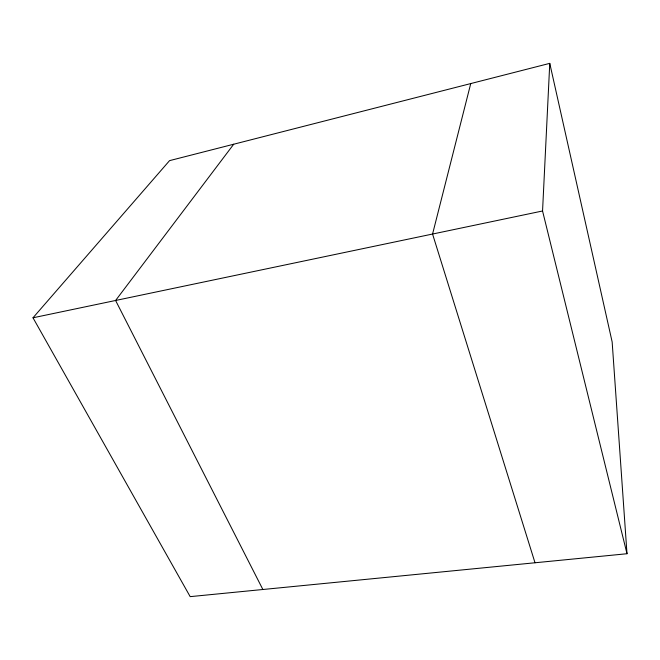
<?xml version="1.0" encoding="UTF-8"?>
<svg xmlns="http://www.w3.org/2000/svg" width="660" height="660" viewBox="0 0 660 660"><rect width="100%" height="100%" fill="white"/><g stroke="black" fill="none" stroke-linecap="round" stroke-linejoin="round"><path stroke-width="0.99" d="M627 553.732L542.553 210.986L549.764 63.36L169.554 160.636L33 317.79L190.179 596.64L627 553.732L612.158 341.979L549.764 63.36M470.745 83.572L432.564 234.044L535.012 562.774M233.714 144.218L115.599 300.481L262.87 589.504M33 317.79L542.553 210.986"/></g></svg>
